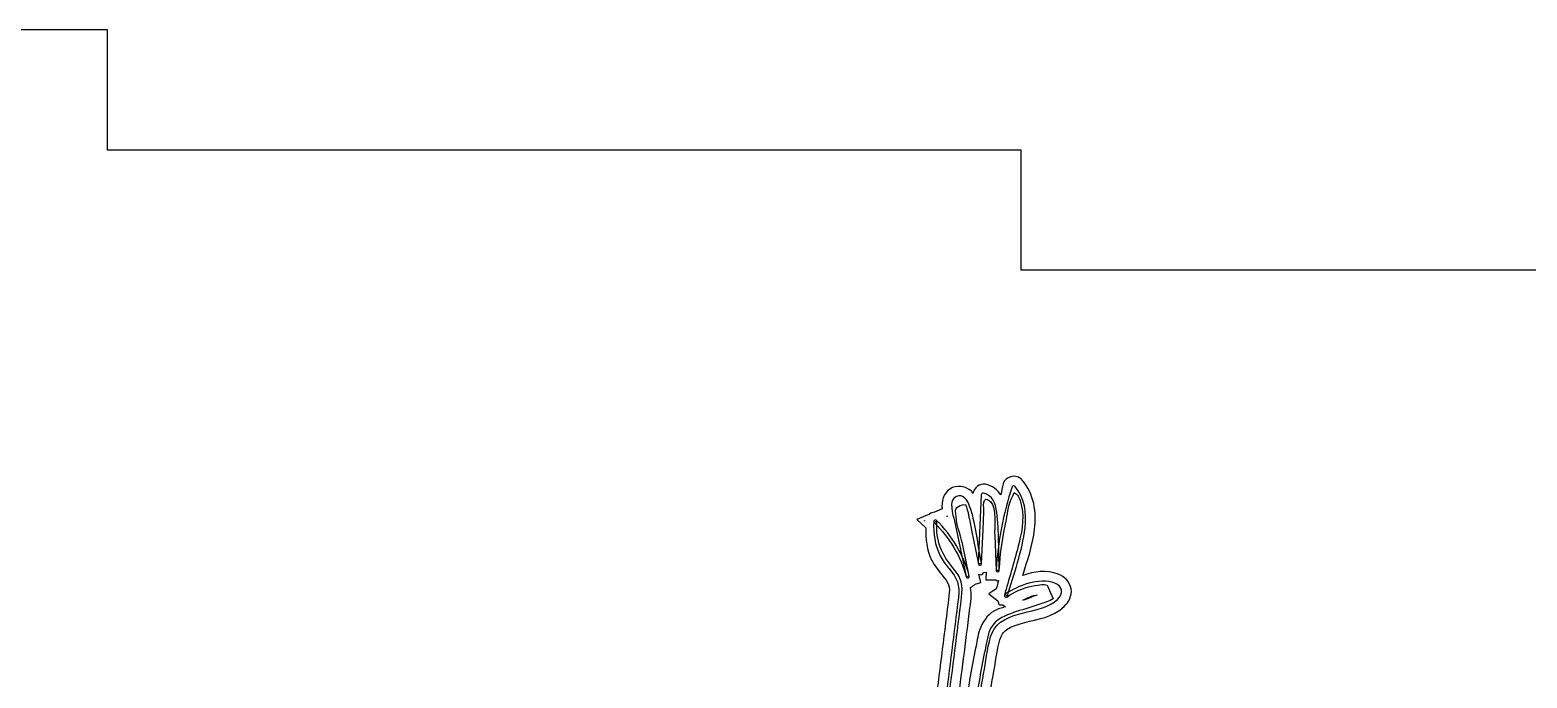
# Model space of a CAD drawing. Extents: x 24 to 169, y 31 to 271.
# Drawn here: x 98.72 to 129.86, y 257.96 to 271.45 of the extents above; entities that cross this region are included whole.
import ezdxf

# ---------------------------------------------------------------- set-up
doc = ezdxf.new("R2010")
doc.units = 0
doc.layers.get('0').update_dxf_attribs({"linetype": 'CONTINUOUS'})

msp = doc.modelspace()

# ---------------------------------------------------------------- linework, layer by layer
at = {"color": 5}
for p, q in [((100.33095, 271.45159), (82.329963, 271.45159)), ((100.330685, 268.951889), (100.33095, 271.45159)), ((119.330189, 268.949889), (100.330685, 268.951889)), ((119.329924, 266.452748), (119.330189, 268.949889)), ((139.436333, 266.450748), (119.329924, 266.452748))]:
    msp.add_line(p, q, dxfattribs=at)
at = {"color": 1}
for p, q in [((118.95647, 262.008744), (118.955765, 262.008039)), ((118.955765, 262.008039), (118.955765, 262.006628)), ((119.11576, 262.153997), (119.115633, 262.154127)), ((119.339688, 262.101648), (119.3266, 262.112655)), ((119.350025, 262.089231), (119.339688, 262.101648)), ((118.504264, 261.77649), (118.441826, 260.347744)), ((117.427568, 261.374794), (117.165052, 261.266619)), ((117.165052, 261.266619), (117.347642, 261.09023)), ((117.690774, 261.482282), (117.532988, 261.417515)), ((117.789929, 261.323179), (117.79134, 261.339019)), ((117.79134, 261.339019), (117.792752, 261.334186)), ((118.540243, 261.05788), (118.556118, 261.415596)), ((117.31935, 261.231478), (117.320055, 261.24118)), ((117.321466, 261.234301), (117.31935, 261.231478)), ((117.320055, 261.24118), (117.321466, 261.234301)), ((117.580863, 261.221396), (117.524243, 261.198113)), ((117.943356, 261.235154), (118.188888, 260.076283)), ((118.299999, 261.043593), (118.443932, 260.333983)), ((118.509023, 260.342978), (118.540243, 261.05788)), ((118.253432, 260.086862), (118.110558, 260.762606)), ((118.782072, 260.927706), (118.811705, 260.205395)), ((117.470977, 260.420508), (117.472388, 260.418391)), ((117.472388, 260.418391), (117.473799, 260.415569)), ((118.441826, 260.347744), (118.506384, 260.35674)), ((118.188888, 260.076283), (118.252388, 260.093745)), ((118.49772, 259.953238), (118.450864, 260.124112)), ((118.554217, 260.161337), (118.60865, 260.168922)), ((118.60865, 260.168922), (118.599019, 260.008384)), ((118.599019, 260.008384), (118.808481, 260.008384)), ((118.811705, 260.208574), (118.877854, 260.208574)), ((118.280614, 259.853331), (118.283436, 259.853331)), ((118.374385, 259.919477), (118.49772, 259.953238)), ((118.814668, 259.822357), (118.660328, 259.716937)), ((118.660328, 259.716937), (118.847053, 259.571554)), ((118.99904, 259.706922), (119.047191, 259.669355)), ((119.876392, 259.893717), (120.001805, 259.615376)), ((118.955218, 259.487505), (119.005517, 259.448234)), ((119.665467, 259.691594), (119.665467, 259.691579)), ((118.915256, 258.827421), (118.915256, 258.828127)), ((118.765738, 258.108758), (118.765738, 258.109464))]:
    msp.add_line(p, q, dxfattribs=at)
for points in [[(117.906388, 261.927391), (117.811488, 261.885304), (117.740505, 261.797484), (117.712082, 261.715862)], [(118.301195, 261.850221), (118.220088, 261.929243), (118.049093, 261.990732), (117.906388, 261.927391)], [(118.5899, 261.996291), (118.464996, 262.022326), (118.356482, 261.925023), (118.330828, 261.802677)], [(118.91098, 261.77443), (118.847462, 261.876898), (118.732948, 261.968514), (118.5899, 261.996291)], [(119.145608, 261.944236), (118.960926, 261.382241), (118.848722, 260.798978), (118.811705, 260.208574)], [(118.955765, 262.006628), (118.931071, 261.931451), (118.933152, 261.850312), (118.91098, 261.77443)], [(119.115633, 262.154127), (119.044453, 262.134195), (118.981849, 262.083092), (118.95647, 262.008744)], [(119.3266, 262.112655), (119.266304, 262.163014), (119.18694, 262.173925), (119.11576, 262.153997)], [(119.198528, 261.959052), (119.180572, 261.974045), (119.153165, 261.96639), (119.145608, 261.944236)], [(119.413899, 261.086985), (119.451469, 261.404484), (119.413899, 261.709283), (119.198528, 261.959052)], [(119.61254, 261.063285), (119.653695, 261.41107), (119.610423, 261.787232), (119.350025, 262.089231)], [(117.712082, 261.715862), (117.683472, 261.633686), (117.68319, 261.558714), (117.688658, 261.491242)], [(117.987273, 261.74527), (117.807357, 261.66695), (117.917423, 261.35845), (117.943356, 261.235154)], [(117.977737, 261.390725), (117.93999, 261.494442), (118.005077, 261.556883), (118.172999, 261.57805)], [(118.26138, 261.543129), (118.222222, 261.648962), (118.125917, 261.807711), (117.987273, 261.74527)], [(118.172999, 261.57805), (118.205067, 261.505011), (118.226981, 261.427915), (118.23809, 261.348921)], [(118.330828, 261.802677), (118.317634, 261.81894), (118.317493, 261.834356), (118.301195, 261.850221)], [(118.546593, 261.80824), (118.525568, 261.813673), (118.50493, 261.798186), (118.504264, 261.77649)], [(118.556118, 261.415596), (118.559293, 261.494974), (118.511136, 261.805062), (118.692643, 261.637316)], [(118.824934, 261.411896), (118.80218, 261.589166), (118.743446, 261.778607), (118.546593, 261.80824)], [(118.692643, 261.637316), (118.828109, 261.511904), (118.775722, 261.085397), (118.782072, 260.927706)], [(119.024962, 261.263726), (119.056183, 261.403955), (119.077882, 261.610858), (119.149845, 261.739974)], [(119.149845, 261.739974), (119.198528, 261.825703), (119.167837, 261.857978), (119.255678, 261.770137)], [(119.255678, 261.770137), (119.30331, 261.723038), (119.325528, 261.60345), (119.339819, 261.541008)], [(117.532988, 261.417515), (117.487243, 261.411765), (117.464189, 261.402804), (117.427568, 261.374794)], [(117.575586, 261.244679), (117.554454, 261.263941), (117.52045, 261.249936), (117.518965, 261.221396)], [(117.688658, 261.491242), (117.688989, 261.48715), (117.690422, 261.486374), (117.690774, 261.482282)], [(117.792752, 261.334186), (117.79381, 261.330658), (117.7888, 261.326425), (117.789929, 261.323179)], [(118.110558, 260.762606), (118.070338, 260.951518), (117.963979, 261.201813), (117.977737, 261.390725)], [(118.23809, 261.348921), (118.262432, 261.24838), (118.279368, 261.145193), (118.299999, 261.043593)], [(118.506384, 260.35674), (118.429126, 260.739327), (118.39473, 261.175888), (118.26138, 261.543129)], [(118.877854, 260.208574), (118.86145, 260.605448), (118.877854, 261.018197), (118.824934, 261.411896)], [(118.877854, 260.205395), (118.899268, 260.561464), (118.948438, 260.91532), (119.024962, 261.263726)], [(119.339819, 261.541008), (119.403319, 261.257905), (119.336644, 260.953106), (119.264677, 260.67794)], [(117.347642, 261.09023), (117.348701, 260.860068), (117.36761, 260.627676), (117.470977, 260.420508)], [(117.518965, 261.221396), (117.494835, 260.97653), (117.540343, 260.72983), (117.650198, 260.509669)], [(117.524243, 261.198113), (117.844716, 260.889461), (118.074881, 260.499206), (118.189932, 260.0694)], [(117.934342, 260.228679), (117.685109, 260.525544), (117.548055, 260.825577), (117.580863, 261.221396)], [(118.252388, 260.093745), (118.134331, 260.531245), (117.900528, 260.928835), (117.575586, 261.244679)], [(119.047191, 259.669355), (119.179478, 260.132903), (119.357278, 260.605977), (119.413899, 261.086985)], [(119.365184, 260.100726), (119.461887, 260.414797), (119.572338, 260.721755), (119.61254, 261.063285)], [(119.264677, 260.67794), (119.177369, 260.346153), (119.077357, 260.017013), (118.983694, 259.686813)], [(117.473799, 260.415569), (117.531633, 260.306484), (117.601966, 260.204633), (117.68326, 260.111715)], [(117.650198, 260.509669), (117.701273, 260.413333), (117.763429, 260.32329), (117.835406, 260.241382)], [(118.443932, 260.333983), (118.45134, 260.296412), (118.507431, 260.306995), (118.509023, 260.342978)], [(117.68326, 260.111715), (117.830516, 259.937945), (117.85696, 259.880855), (117.83071, 259.667298)], [(117.835406, 260.241382), (117.999976, 260.047178), (118.060301, 259.896896), (118.02908, 259.642896)], [(118.093092, 259.642896), (118.124842, 259.901655), (118.102087, 260.031829), (117.934342, 260.228679)], [(118.189932, 260.0694), (118.201609, 260.027113), (118.265099, 260.044564), (118.253432, 260.086862)], [(118.450864, 260.124112), (118.470796, 260.122348), (118.492643, 260.110142), (118.510811, 260.113105)], [(118.510811, 260.113105), (118.531343, 260.11628), (118.534235, 260.151734), (118.554217, 260.161337)], [(118.808481, 260.008384), (118.824673, 260.004115), (118.829189, 259.975999), (118.844997, 259.975999)], [(118.811705, 260.205395), (118.816609, 260.166516), (118.872944, 260.166516), (118.877854, 260.205395)], [(120.033555, 259.936583), (119.707592, 260.061462), (119.264677, 259.888951), (118.99904, 259.706922)], [(120.105189, 260.123481), (119.853981, 260.219722), (119.601075, 260.181121), (119.365184, 260.100726)], [(120.373215, 259.819623), (120.351837, 259.96314), (120.235837, 260.073633), (120.105189, 260.123481)], [(118.29162, 259.618378), (118.301886, 259.702053), (118.286928, 259.776197), (118.280614, 259.853331)], [(118.283436, 259.853331), (118.317761, 259.862786), (118.345567, 259.892916), (118.374385, 259.919477)], [(118.862212, 259.991168), (118.845843, 259.934703), (118.830921, 259.879059), (118.814668, 259.822357)], [(118.844997, 259.975999), (118.85244, 259.975999), (118.854663, 259.99018), (118.862212, 259.991168)], [(119.032374, 259.649772), (119.18846, 259.760851), (119.366267, 259.837671), (119.554131, 259.875196)], [(119.554131, 259.875196), (119.619218, 259.887367), (119.818713, 259.932879), (119.876392, 259.893717)], [(120.090175, 259.600563), (120.220879, 259.723859), (120.205537, 259.870963), (120.033555, 259.936583)], [(120.227832, 259.455134), (120.324906, 259.546705), (120.394593, 259.676107), (120.373215, 259.819623)], [(117.83071, 259.667298), (117.740435, 258.928181), (117.644776, 258.19273), (117.55166, 257.454174)], [(118.02908, 259.642896), (117.938593, 258.902065), (117.842814, 258.165996), (117.749681, 257.427282)], [(117.813692, 257.427282), (117.906822, 258.168109), (118.003134, 258.904182), (118.093092, 259.642896)], [(118.040129, 257.627119), (118.124259, 258.291627), (118.210651, 258.953482), (118.29162, 259.618378)], [(118.731279, 258.906824), (118.942949, 259.402123), (119.736696, 259.266131), (120.090175, 259.600563)], [(119.005517, 259.448234), (118.925518, 259.415637), (118.854934, 259.409231), (118.777454, 259.364171)], [(118.847053, 259.571554), (118.862046, 259.546683), (118.852733, 259.509649), (118.874605, 259.493008)], [(118.874605, 259.493008), (118.895772, 259.476887), (118.928262, 259.495478), (118.955218, 259.487505)], [(119.866338, 259.552406), (119.548839, 259.419056), (119.173661, 259.364023), (118.877329, 259.191518)], [(118.983694, 259.686813), (118.976709, 259.658485), (119.006942, 259.635502), (119.032374, 259.649772)], [(119.665467, 259.691579), (119.576035, 259.660535), (119.470046, 259.612212), (119.369879, 259.582716)], [(119.369879, 259.582716), (119.444671, 259.615101), (119.512757, 259.663125), (119.593123, 259.679176)], [(119.407905, 259.120272), (119.66588, 259.187112), (119.986974, 259.227251), (120.227832, 259.455134)], [(119.593123, 259.679176), (119.612667, 259.682845), (119.640505, 259.686902), (119.665467, 259.691594)], [(120.001805, 259.615376), (119.960279, 259.58733), (119.914549, 259.566072), (119.866338, 259.552406)], [(118.777454, 259.364171), (118.612785, 259.268678), (118.519786, 259.113964), (118.472217, 258.972811)], [(118.877329, 259.191518), (118.645554, 259.057107), (118.632854, 258.787762), (118.582054, 258.546995)], [(119.081999, 259.003139), (119.164637, 259.049938), (119.278916, 259.08685), (119.407905, 259.120272)], [(118.472217, 258.972811), (118.424649, 258.831658), (118.409765, 258.697275), (118.386778, 258.588341)], [(118.568825, 258.146414), (118.614337, 258.385596), (118.634445, 258.682987), (118.731279, 258.906824)], [(118.765738, 258.109464), (118.814831, 258.367739), (118.840118, 258.653731), (118.915256, 258.827421)], [(118.915256, 258.828127), (118.949122, 258.907374), (118.999358, 258.956336), (119.081999, 259.003139)], [(118.386778, 258.588341), (118.304271, 258.198815), (118.236203, 257.807138), (118.180076, 257.414254)], [(118.582054, 258.546995), (118.500566, 258.162289), (118.433359, 257.77494), (118.377797, 257.386003)], [(118.441826, 257.368012), (118.478867, 257.628361), (118.520675, 257.887652), (118.568825, 258.146414)], [(118.639649, 257.339814), (118.676309, 257.597496), (118.718226, 257.853372), (118.765738, 258.108758)]]:
    msp.add_open_spline(points, degree=3, dxfattribs=at)

doc.saveas('drawing.dxf')
